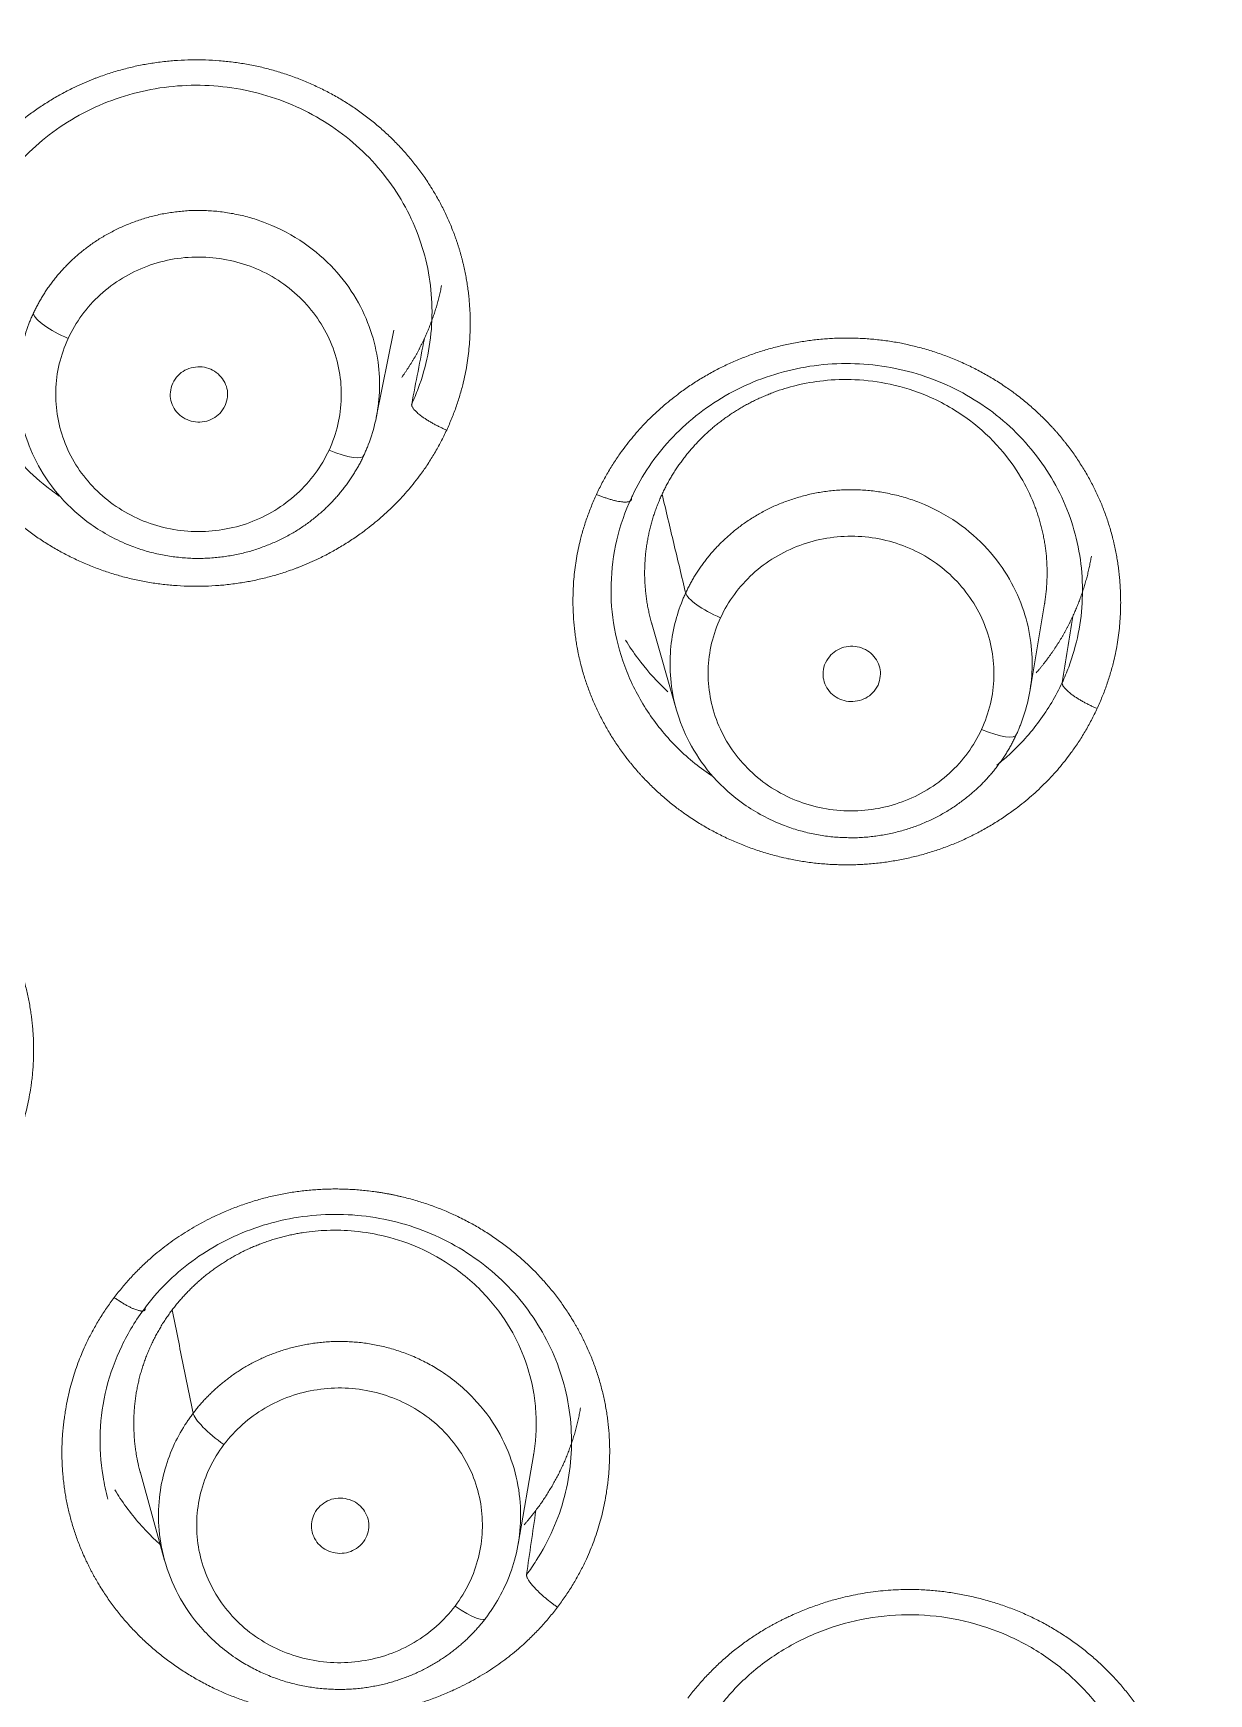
# Model space of a CAD drawing. Extents: x 19821 to 22981, y -91 to 2224.
# Drawn here: x 20773.55 to 20782.76, y 1189.54 to 1202.55 of the extents above; entities that cross this region are included whole.
import ezdxf

# ---------------------------------------------------------------- set-up
doc = ezdxf.new("R2010")
doc.units = 0
doc.header["$LTSCALE"] = 10
doc.header["$MEASUREMENT"] = 0
doc.layers.add('1', color=7, linetype='CONTINUOUS')

msp = doc.modelspace()

# ---------------------------------------------------------------- linework, layer by layer
at = {"layer": '1', "color": 7, "linetype": 'Continuous', "lineweight": 18}
for p, q in [((20776.239, 1199.538), (20776.376, 1200.221)), ((20781.36, 1197.389), (20781.478, 1198.093)), ((20778.395, 1197.932), (20778.592, 1197.244)), ((20777.351, 1190.709), (20777.474, 1191.421)), ((20774.388, 1191.28), (20774.581, 1190.583))]:
    msp.add_line(p, q, dxfattribs=at)
for centre, major_axis, ratio, start_param, end_param in [((20744.931, 1212.247), (-60.5, 0), 0.961262, 2.420581, 4.712389), ((20744.931, 1212.384), (60, 0), 0.961262, 4.72417, 7.853982), ((20744.931, 1212.384), (-59.925, 0), 0.961262, 1.570796, 4.712389), ((20773.825, 1200.239), (0.272, -0.126), 0.251832, 3.328898, 4.828426), ((20775.869, 1199.364), (-0.272, 0.126), 0.251782, 1.686966, 3.203949), ((20778.937, 1198.051), (0.272, -0.126), 0.25182, 3.337696, 4.828398), ((20780.982, 1197.176), (-0.272, 0.126), 0.251771, 1.687051, 3.21265), ((20775.046, 1191.573), (0.239, -0.181), 0.223002, 3.388563, 4.879268), ((20776.857, 1190.308), (-0.239, 0.181), 0.222954, 1.737923, 3.263517)]:
    msp.add_ellipse(centre, major_axis=major_axis, ratio=ratio, start_param=start_param, end_param=end_param, dxfattribs=at)
at = {"layer": '1', "color": 7, "linetype": 'Continuous', "lineweight": 13}
for centre, major_axis, start_param, end_param in [((20744.931, 1212.247), (-59.425, 0), 1.570796, 4.70194), ((20744.931, 1212.247), (-57.948, 0), 1.579187, 4.712389), ((20744.931, 1212.291), (57.403, 0), 4.721079, 7.853982)]:
    msp.add_ellipse(centre, major_axis=major_axis, ratio=0.961262, start_param=start_param, end_param=end_param, dxfattribs=at)
for points, degree, knots in [([(20772.87, 1201.116), (20773.044, 1201.492), (20773.505, 1201.911), (20773.863, 1202.13), (20774.06, 1202.203), (20774.458, 1202.35), (20775.314, 1202.328), (20776.094, 1201.994), (20776.682, 1201.397), (20776.834, 1201.015), (20776.909, 1200.827), (20776.945, 1200.625), (20776.98, 1200.426), (20776.965, 1199.815), (20776.791, 1199.438)], 2, [0, 0, 0, 0.125, 0.1875, 0.25, 0.25, 0.375, 0.5, 0.625, 0.75, 0.75, 0.8125, 0.8125, 0.875, 1, 1, 1]), ([(20776.791, 1199.438), (20776.617, 1199.063), (20776.156, 1198.644), (20775.797, 1198.425), (20775.6, 1198.352), (20775.203, 1198.205), (20774.346, 1198.226), (20773.566, 1198.561), (20772.978, 1199.157), (20772.826, 1199.539), (20772.751, 1199.728), (20772.716, 1199.929), (20772.681, 1200.128), (20772.695, 1200.74), (20772.87, 1201.116)], 2, [0, 0, 0, 0.125, 0.1875, 0.25, 0.25, 0.375, 0.5, 0.625, 0.75, 0.75, 0.8125, 0.8125, 0.875, 1, 1, 1]), ([(20773.825, 1200.156), (20773.854, 1200.221), (20773.891, 1200.282), (20773.975, 1200.397), (20774.023, 1200.451), (20774.13, 1200.547), (20774.188, 1200.591), (20774.312, 1200.666), (20774.377, 1200.698), (20774.514, 1200.748), (20774.585, 1200.767), (20774.729, 1200.791), (20774.803, 1200.796), (20774.949, 1200.792), (20775.022, 1200.783), (20775.165, 1200.752), (20775.235, 1200.73), (20775.369, 1200.673), (20775.433, 1200.638), (20775.552, 1200.557), (20775.608, 1200.51), (20775.709, 1200.408), (20775.754, 1200.352), (20775.832, 1200.233), (20775.865, 1200.17), (20775.917, 1200.039), (20775.937, 1199.97), (20775.962, 1199.832), (20775.967, 1199.761), (20775.963, 1199.62), (20775.954, 1199.55), (20775.922, 1199.413), (20775.899, 1199.346), (20775.869, 1199.281)], 3, [0, 0, 0, 0, 0.0625, 0.0625, 0.125, 0.125, 0.1875, 0.1875, 0.25, 0.25, 0.3125, 0.3125, 0.375, 0.375, 0.4375, 0.4375, 0.5, 0.5, 0.5625, 0.5625, 0.625, 0.625, 0.6875, 0.6875, 0.75, 0.75, 0.8125, 0.8125, 0.875, 0.875, 0.9375, 0.9375, 1, 1, 1, 1]), ([(20776.675, 1200.3), (20776.675, 1200.299), (20776.668, 1200.116), (20776.623, 1199.892), (20776.535, 1199.682), (20776.517, 1199.642)], 3, [0, 0, 0, 0, 0.002543, 0.807615, 1, 1, 1, 1]), ([(20775.869, 1199.281), (20775.839, 1199.217), (20775.803, 1199.156), (20775.718, 1199.041), (20775.67, 1198.987), (20775.564, 1198.89), (20775.506, 1198.847), (20775.382, 1198.772), (20775.316, 1198.74), (20775.179, 1198.689), (20775.108, 1198.671), (20774.964, 1198.647), (20774.891, 1198.642), (20774.744, 1198.645), (20774.671, 1198.654), (20774.528, 1198.685), (20774.458, 1198.708), (20774.325, 1198.765), (20774.261, 1198.8), (20774.141, 1198.881), (20774.085, 1198.927), (20773.985, 1199.03), (20773.939, 1199.085), (20773.861, 1199.204), (20773.828, 1199.268), (20773.776, 1199.399), (20773.756, 1199.467), (20773.732, 1199.606), (20773.726, 1199.677), (20773.73, 1199.817), (20773.739, 1199.888), (20773.772, 1200.025), (20773.795, 1200.092), (20773.825, 1200.156)], 3, [0, 0, 0, 0, 0.0625, 0.0625, 0.125, 0.125, 0.1875, 0.1875, 0.25, 0.25, 0.3125, 0.3125, 0.375, 0.375, 0.4375, 0.4375, 0.5, 0.5, 0.5625, 0.5625, 0.625, 0.625, 0.6875, 0.6875, 0.75, 0.75, 0.8125, 0.8125, 0.875, 0.875, 0.9375, 0.9375, 1, 1, 1, 1]), ([(20777.965, 1198.935), (20778.139, 1199.31), (20778.6, 1199.729), (20778.957, 1199.948), (20779.351, 1200.094), (20779.768, 1200.164), (20779.98, 1200.159), (20780.407, 1200.149), (20781.194, 1199.811), (20781.489, 1199.51), (20781.634, 1199.363), (20781.859, 1199.018), (20782.008, 1198.641), (20782.043, 1198.438), (20782.077, 1198.238), (20782.061, 1197.631), (20781.888, 1197.257)], 2, [0, 0, 0, 0.125, 0.1875, 0.25, 0.3125, 0.375, 0.375, 0.5, 0.625, 0.625, 0.6875, 0.75, 0.8125, 0.8125, 0.875, 1, 1, 1]), ([(20773.755, 1198.922), (20773.722, 1198.945), (20773.539, 1199.08), (20773.297, 1199.34), (20773.153, 1199.614), (20773.106, 1199.729)], 3, [0, 0, 0, 0, 0.114956, 0.641586, 1, 1, 1, 1]), ([(20781.888, 1197.257), (20781.714, 1196.882), (20781.254, 1196.463), (20780.896, 1196.244), (20780.502, 1196.098), (20780.085, 1196.028), (20779.873, 1196.033), (20779.446, 1196.043), (20778.659, 1196.381), (20778.364, 1196.682), (20778.219, 1196.83), (20777.995, 1197.174), (20777.845, 1197.552), (20777.81, 1197.754), (20777.776, 1197.954), (20777.792, 1198.561), (20777.965, 1198.935)], 2, [0, 0, 0, 0.125, 0.1875, 0.25, 0.3125, 0.375, 0.375, 0.5, 0.625, 0.625, 0.6875, 0.75, 0.8125, 0.8125, 0.875, 1, 1, 1]), ([(20778.937, 1197.968), (20778.967, 1198.033), (20779.003, 1198.094), (20779.088, 1198.209), (20779.136, 1198.263), (20779.242, 1198.36), (20779.3, 1198.403), (20779.424, 1198.478), (20779.49, 1198.51), (20779.627, 1198.561), (20779.698, 1198.579), (20779.842, 1198.603), (20779.916, 1198.608), (20780.062, 1198.605), (20780.135, 1198.596), (20780.278, 1198.565), (20780.348, 1198.542), (20780.482, 1198.485), (20780.546, 1198.45), (20780.666, 1198.369), (20780.721, 1198.322), (20780.822, 1198.22), (20780.867, 1198.164), (20780.946, 1198.045), (20780.979, 1197.982), (20781.031, 1197.85), (20781.051, 1197.782), (20781.075, 1197.643), (20781.081, 1197.573), (20781.077, 1197.432), (20781.068, 1197.362), (20781.035, 1197.224), (20781.012, 1197.157), (20780.982, 1197.093)], 3, [0, 0, 0, 0, 0.0625, 0.0625, 0.125, 0.125, 0.1875, 0.1875, 0.25, 0.25, 0.3125, 0.3125, 0.375, 0.375, 0.4375, 0.4375, 0.5, 0.5, 0.5625, 0.5625, 0.625, 0.625, 0.6875, 0.6875, 0.75, 0.75, 0.8125, 0.8125, 0.875, 0.875, 0.9375, 0.9375, 1, 1, 1, 1]), ([(20781.772, 1198.117), (20781.772, 1198.117), (20781.766, 1197.935), (20781.72, 1197.71), (20781.633, 1197.5), (20781.614, 1197.46)], 3, [0, 0, 0, 0, 0.001044, 0.806671, 1, 1, 1, 1]), ([(20780.982, 1197.093), (20780.953, 1197.029), (20780.916, 1196.967), (20780.832, 1196.852), (20780.783, 1196.798), (20780.677, 1196.701), (20780.619, 1196.658), (20780.495, 1196.583), (20780.429, 1196.551), (20780.292, 1196.501), (20780.221, 1196.482), (20780.077, 1196.458), (20780.004, 1196.453), (20779.857, 1196.457), (20779.784, 1196.465), (20779.641, 1196.497), (20779.571, 1196.519), (20779.437, 1196.576), (20779.373, 1196.611), (20779.254, 1196.692), (20779.198, 1196.739), (20779.097, 1196.841), (20779.052, 1196.897), (20778.974, 1197.016), (20778.941, 1197.079), (20778.888, 1197.211), (20778.869, 1197.279), (20778.844, 1197.418), (20778.838, 1197.488), (20778.842, 1197.629), (20778.851, 1197.699), (20778.884, 1197.837), (20778.907, 1197.904), (20778.937, 1197.968)], 3, [0, 0, 0, 0, 0.0625, 0.0625, 0.125, 0.125, 0.1875, 0.1875, 0.25, 0.25, 0.3125, 0.3125, 0.375, 0.375, 0.4375, 0.4375, 0.5, 0.5, 0.5625, 0.5625, 0.625, 0.625, 0.6875, 0.6875, 0.75, 0.75, 0.8125, 0.8125, 0.875, 0.875, 0.9375, 0.9375, 1, 1, 1, 1]), ([(20778.87, 1196.728), (20778.867, 1196.73), (20778.864, 1196.732), (20778.762, 1196.801), (20778.67, 1196.878), (20778.503, 1197.046), (20778.429, 1197.139), (20778.3, 1197.335), (20778.245, 1197.44), (20778.202, 1197.548)], 3, [0, 0, 0, 0, 0.01031, 0.01031, 0.340234, 0.340234, 0.670158, 0.670158, 1, 1, 1, 1]), ([(20781.614, 1197.46), (20781.565, 1197.354), (20781.505, 1197.253), (20781.365, 1197.063), (20781.286, 1196.975), (20781.167, 1196.867), (20781.136, 1196.84), (20781.103, 1196.814)], 3, [0, 0, 0, 0, 0.425261, 0.425261, 0.850521, 0.850521, 1, 1, 1, 1]), ([(20769.673, 1195.794), (20769.924, 1196.126), (20770.466, 1196.444), (20770.864, 1196.586), (20771.072, 1196.618), (20771.493, 1196.683), (20772.326, 1196.49), (20773.016, 1196.008), (20773.463, 1195.306), (20773.529, 1194.902), (20773.561, 1194.703), (20773.553, 1194.499), (20773.544, 1194.297), (20773.397, 1193.702), (20773.145, 1193.369)], 2, [0, 0, 0, 0.125, 0.1875, 0.25, 0.25, 0.375, 0.5, 0.625, 0.75, 0.75, 0.8125, 0.8125, 0.875, 1, 1, 1]), ([(20774.186, 1192.642), (20774.437, 1192.974), (20774.978, 1193.292), (20775.375, 1193.435), (20775.792, 1193.499), (20776.215, 1193.483), (20776.42, 1193.436), (20776.836, 1193.341), (20777.533, 1192.854), (20777.757, 1192.5), (20777.867, 1192.327), (20778.012, 1191.945), (20778.076, 1191.546), (20778.066, 1191.341), (20778.057, 1191.139), (20777.91, 1190.547), (20777.659, 1190.216)], 2, [0, 0, 0, 0.125, 0.1875, 0.25, 0.3125, 0.375, 0.375, 0.5, 0.625, 0.625, 0.6875, 0.75, 0.8125, 0.8125, 0.875, 1, 1, 1]), ([(20777.659, 1190.216), (20777.408, 1189.884), (20776.867, 1189.566), (20776.47, 1189.423), (20776.053, 1189.359), (20775.63, 1189.375), (20775.424, 1189.422), (20775.008, 1189.517), (20774.311, 1190.005), (20774.088, 1190.358), (20773.978, 1190.532), (20773.833, 1190.913), (20773.769, 1191.313), (20773.778, 1191.518), (20773.788, 1191.72), (20773.935, 1192.311), (20774.186, 1192.642)], 2, [0, 0, 0, 0.125, 0.1875, 0.25, 0.3125, 0.375, 0.375, 0.5, 0.625, 0.625, 0.6875, 0.75, 0.8125, 0.8125, 0.875, 1, 1, 1]), ([(20775.046, 1191.49), (20775.089, 1191.547), (20775.138, 1191.6), (20775.245, 1191.696), (20775.304, 1191.738), (20775.429, 1191.812), (20775.495, 1191.843), (20775.633, 1191.892), (20775.704, 1191.909), (20775.849, 1191.931), (20775.922, 1191.936), (20776.069, 1191.93), (20776.142, 1191.92), (20776.284, 1191.887), (20776.354, 1191.864), (20776.487, 1191.805), (20776.55, 1191.769), (20776.669, 1191.687), (20776.724, 1191.64), (20776.823, 1191.536), (20776.868, 1191.48), (20776.944, 1191.36), (20776.977, 1191.296), (20777.027, 1191.164), (20777.046, 1191.095), (20777.069, 1190.956), (20777.073, 1190.886), (20777.067, 1190.745), (20777.057, 1190.675), (20777.023, 1190.538), (20776.999, 1190.471), (20776.938, 1190.343), (20776.9, 1190.282), (20776.857, 1190.225)], 3, [0, 0, 0, 0, 0.0625, 0.0625, 0.125, 0.125, 0.1875, 0.1875, 0.25, 0.25, 0.3125, 0.3125, 0.375, 0.375, 0.4375, 0.4375, 0.5, 0.5, 0.5625, 0.5625, 0.625, 0.625, 0.6875, 0.6875, 0.75, 0.75, 0.8125, 0.8125, 0.875, 0.875, 0.9375, 0.9375, 1, 1, 1, 1]), ([(20776.857, 1190.225), (20776.814, 1190.168), (20776.765, 1190.115), (20776.658, 1190.019), (20776.599, 1189.977), (20776.474, 1189.903), (20776.408, 1189.872), (20776.27, 1189.823), (20776.199, 1189.806), (20776.054, 1189.784), (20775.981, 1189.779), (20775.834, 1189.785), (20775.762, 1189.795), (20775.619, 1189.827), (20775.549, 1189.851), (20775.416, 1189.91), (20775.353, 1189.945), (20775.234, 1190.028), (20775.179, 1190.075), (20775.08, 1190.179), (20775.035, 1190.235), (20774.959, 1190.355), (20774.927, 1190.419), (20774.876, 1190.551), (20774.857, 1190.62), (20774.834, 1190.759), (20774.83, 1190.829), (20774.836, 1190.97), (20774.846, 1191.04), (20774.88, 1191.177), (20774.904, 1191.244), (20774.965, 1191.372), (20775.003, 1191.433), (20775.046, 1191.49)], 3, [0, 0, 0, 0, 0.0625, 0.0625, 0.125, 0.125, 0.1875, 0.1875, 0.25, 0.25, 0.3125, 0.3125, 0.375, 0.375, 0.4375, 0.4375, 0.5, 0.5, 0.5625, 0.5625, 0.625, 0.625, 0.6875, 0.6875, 0.75, 0.75, 0.8125, 0.8125, 0.875, 0.875, 0.9375, 0.9375, 1, 1, 1, 1]), ([(20777.714, 1191.083), (20777.714, 1191.083), (20777.668, 1190.906), (20777.575, 1190.695), (20777.444, 1190.507), (20777.417, 1190.472)], 3, [0, 0, 0, 0, 0.001044, 0.80667, 1, 1, 1, 1]), ([(20778.68, 1189.503), (20778.936, 1189.838), (20779.289, 1190.046), (20779.47, 1190.152), (20779.871, 1190.296), (20780.497, 1190.394), (20780.919, 1190.296), (20781.344, 1190.198), (20781.69, 1189.953), (20782.034, 1189.711), (20782.257, 1189.357), (20782.477, 1189.007), (20782.542, 1188.603), (20782.574, 1188.404), (20782.556, 1187.998), (20782.506, 1187.801), (20782.41, 1187.417), (20782.157, 1187.075)], 2, [0, 0, 0, 0.125, 0.125, 0.1875, 0.25, 0.375, 0.375, 0.5, 0.5, 0.625, 0.625, 0.75, 0.75, 0.8125, 0.875, 0.875, 1, 1, 1])]:
    msp.add_open_spline(points, degree=degree, knots=knots, dxfattribs=at)
at = {"layer": '1', "color": 7, "linetype": 'Continuous', "lineweight": 18}
for points, knots in [([(20773.143, 1201.088), (20773.146, 1201.094), (20773.224, 1201.259), (20773.431, 1201.565), (20773.866, 1201.912), (20774.397, 1202.12), (20774.968, 1202.163), (20775.527, 1202.039), (20776.021, 1201.758), (20776.403, 1201.347), (20776.638, 1200.845), (20776.682, 1200.48), (20776.675, 1200.3)], [0, 0, 0, 0, 0.004149, 0.11085, 0.221732, 0.333017, 0.44423, 0.55546, 0.666674, 0.777922, 0.889093, 1, 1, 1, 1]), ([(20776.142, 1199.243), (20776.145, 1199.248), (20776.149, 1199.258), (20776.156, 1199.273), (20776.163, 1199.289), (20776.17, 1199.305), (20776.199, 1199.38), (20776.242, 1199.521), (20776.271, 1199.74), (20776.26, 1199.978), (20776.202, 1200.226), (20776.088, 1200.476), (20775.914, 1200.711), (20775.677, 1200.916), (20775.468, 1201.027), (20775.327, 1201.079), (20775.272, 1201.097), (20775.216, 1201.113), (20775.159, 1201.126), (20775.103, 1201.137), (20775.047, 1201.146), (20774.991, 1201.153), (20774.936, 1201.157), (20774.88, 1201.159), (20774.826, 1201.16), (20774.772, 1201.158), (20774.718, 1201.154), (20774.665, 1201.148), (20774.613, 1201.141), (20774.562, 1201.132), (20774.512, 1201.121), (20774.463, 1201.109), (20774.415, 1201.095), (20774.367, 1201.079), (20774.321, 1201.062), (20774.276, 1201.044), (20774.232, 1201.025), (20774.19, 1201.004), (20774.148, 1200.982), (20774.108, 1200.96), (20774.069, 1200.936), (20774.031, 1200.911), (20773.995, 1200.886), (20773.96, 1200.86), (20773.926, 1200.833), (20773.893, 1200.805), (20773.862, 1200.777), (20773.832, 1200.748), (20773.803, 1200.719), (20773.775, 1200.689), (20773.749, 1200.659), (20773.724, 1200.629), (20773.7, 1200.598), (20773.678, 1200.568), (20773.656, 1200.537), (20773.636, 1200.506), (20773.617, 1200.475), (20773.599, 1200.443), (20773.582, 1200.412), (20773.566, 1200.381), (20773.556, 1200.36), (20773.551, 1200.35)], [0, 0, 0, 0, 0.003868, 0.007805, 0.01181, 0.015885, 0.020029, 0.067464, 0.118837, 0.174144, 0.233385, 0.296555, 0.363653, 0.434676, 0.50962, 0.522978, 0.536217, 0.549335, 0.562333, 0.575212, 0.58797, 0.600609, 0.613128, 0.625526, 0.637805, 0.649964, 0.662003, 0.673923, 0.685722, 0.697401, 0.708961, 0.7204, 0.73172, 0.74292, 0.754, 0.76496, 0.7758, 0.78652, 0.797121, 0.807601, 0.817962, 0.828202, 0.838323, 0.848324, 0.858205, 0.867966, 0.877608, 0.887129, 0.896531, 0.905812, 0.914974, 0.924016, 0.932938, 0.941741, 0.950423, 0.958985, 0.967428, 0.975751, 0.983954, 0.992037, 1, 1, 1, 1]), ([(20776.616, 1200.154), (20776.621, 1200.167), (20776.633, 1200.192), (20776.649, 1200.23), (20776.664, 1200.268), (20776.678, 1200.307), (20776.692, 1200.346), (20776.705, 1200.385), (20776.716, 1200.425), (20776.727, 1200.465), (20776.737, 1200.506), (20776.745, 1200.541), (20776.75, 1200.562), (20776.751, 1200.57)], [0, 0, 0, 0, 0.093522, 0.187282, 0.281278, 0.375512, 0.469983, 0.564691, 0.659636, 0.754818, 0.850238, 0.945894, 1, 1, 1, 1]), ([(20773.551, 1200.35), (20773.549, 1200.345), (20773.544, 1200.334), (20773.536, 1200.317), (20773.53, 1200.301), (20773.523, 1200.286), (20773.497, 1200.218), (20773.456, 1200.087), (20773.425, 1199.881), (20773.429, 1199.65), (20773.48, 1199.403), (20773.587, 1199.148), (20773.76, 1198.902), (20774.002, 1198.685), (20774.22, 1198.567), (20774.366, 1198.513), (20774.422, 1198.495), (20774.478, 1198.479), (20774.535, 1198.466), (20774.591, 1198.455), (20774.647, 1198.446), (20774.703, 1198.44), (20774.759, 1198.435), (20774.814, 1198.433), (20774.869, 1198.433), (20774.923, 1198.435), (20774.976, 1198.439), (20775.029, 1198.444), (20775.081, 1198.452), (20775.132, 1198.461), (20775.183, 1198.472), (20775.232, 1198.484), (20775.28, 1198.498), (20775.327, 1198.514), (20775.373, 1198.531), (20775.418, 1198.549), (20775.462, 1198.568), (20775.505, 1198.589), (20775.546, 1198.611), (20775.587, 1198.633), (20775.626, 1198.657), (20775.663, 1198.682), (20775.7, 1198.707), (20775.735, 1198.734), (20775.769, 1198.761), (20775.801, 1198.788), (20775.833, 1198.816), (20775.863, 1198.845), (20775.891, 1198.874), (20775.919, 1198.904), (20775.945, 1198.934), (20775.97, 1198.964), (20775.994, 1198.995), (20776.016, 1199.025), (20776.038, 1199.056), (20776.058, 1199.087), (20776.077, 1199.118), (20776.095, 1199.149), (20776.112, 1199.18), (20776.128, 1199.211), (20776.138, 1199.232), (20776.142, 1199.243)], [0, 0, 0, 0, 0.004262, 0.008395, 0.012399, 0.016275, 0.020023, 0.063396, 0.111868, 0.165437, 0.224099, 0.287852, 0.356691, 0.430612, 0.509612, 0.522991, 0.53625, 0.549388, 0.562405, 0.575301, 0.588077, 0.600731, 0.613265, 0.625678, 0.63797, 0.650141, 0.662192, 0.674122, 0.68593, 0.697618, 0.709186, 0.720632, 0.731957, 0.743162, 0.754246, 0.765209, 0.776051, 0.786772, 0.797372, 0.807852, 0.81821, 0.828448, 0.838565, 0.848561, 0.858436, 0.868191, 0.877824, 0.887337, 0.896728, 0.905999, 0.915149, 0.924178, 0.933086, 0.941874, 0.95054, 0.959086, 0.96751, 0.975814, 0.983997, 0.992059, 1, 1, 1, 1]), ([(20776.439, 1199.851), (20776.443, 1199.857), (20776.451, 1199.869), (20776.464, 1199.887), (20776.476, 1199.905), (20776.488, 1199.924), (20776.5, 1199.942), (20776.512, 1199.961), (20776.523, 1199.98), (20776.535, 1199.999), (20776.546, 1200.018), (20776.556, 1200.037), (20776.567, 1200.057), (20776.577, 1200.076), (20776.587, 1200.096), (20776.597, 1200.115), (20776.606, 1200.135), (20776.613, 1200.148), (20776.616, 1200.154)], [0, 0, 0, 0, 0.060304, 0.123534, 0.186682, 0.249745, 0.312725, 0.375622, 0.438436, 0.501165, 0.563812, 0.626375, 0.688854, 0.75125, 0.813563, 0.875792, 0.937938, 1, 1, 1, 1]), ([(20778.239, 1198.908), (20778.241, 1198.913), (20778.318, 1199.078), (20778.526, 1199.384), (20778.96, 1199.731), (20779.491, 1199.939), (20780.063, 1199.983), (20780.622, 1199.859), (20781.116, 1199.578), (20781.499, 1199.167), (20781.735, 1198.664), (20781.779, 1198.299), (20781.772, 1198.117)], [0, 0, 0, 0, 0.003878, 0.110403, 0.221283, 0.332602, 0.443852, 0.555124, 0.666381, 0.777666, 0.888866, 1, 1, 1, 1]), ([(20778.479, 1198.936), (20778.484, 1198.947), (20778.495, 1198.97), (20778.512, 1199.003), (20778.53, 1199.037), (20778.549, 1199.069), (20778.568, 1199.102), (20778.589, 1199.134), (20778.61, 1199.165), (20778.633, 1199.196), (20778.656, 1199.227), (20778.68, 1199.257), (20778.705, 1199.286), (20778.73, 1199.315), (20778.757, 1199.344), (20778.784, 1199.372), (20778.812, 1199.399), (20778.841, 1199.426), (20778.87, 1199.452), (20778.901, 1199.477), (20778.932, 1199.501), (20778.963, 1199.525), (20778.996, 1199.548), (20779.029, 1199.571), (20779.063, 1199.592), (20779.097, 1199.613), (20779.132, 1199.633), (20779.168, 1199.652), (20779.204, 1199.671), (20779.241, 1199.688), (20779.278, 1199.704), (20779.316, 1199.72), (20779.398, 1199.752), (20779.539, 1199.795), (20779.753, 1199.832), (20780.001, 1199.84), (20780.279, 1199.804), (20780.588, 1199.706), (20780.884, 1199.535), (20781.125, 1199.311), (20781.289, 1199.085), (20781.366, 1198.927), (20781.399, 1198.843), (20781.407, 1198.823), (20781.414, 1198.803), (20781.421, 1198.783), (20781.427, 1198.763), (20781.433, 1198.742), (20781.439, 1198.722), (20781.445, 1198.702), (20781.45, 1198.682), (20781.456, 1198.661), (20781.46, 1198.641), (20781.465, 1198.62), (20781.469, 1198.6), (20781.473, 1198.579), (20781.476, 1198.559), (20781.48, 1198.538), (20781.483, 1198.517), (20781.485, 1198.497), (20781.488, 1198.476), (20781.49, 1198.455), (20781.492, 1198.435), (20781.493, 1198.414), (20781.494, 1198.394), (20781.495, 1198.373), (20781.496, 1198.352), (20781.496, 1198.332), (20781.496, 1198.311), (20781.496, 1198.291), (20781.495, 1198.27), (20781.494, 1198.25), (20781.493, 1198.229), (20781.492, 1198.209), (20781.49, 1198.188), (20781.488, 1198.168), (20781.486, 1198.148), (20781.483, 1198.127), (20781.481, 1198.107), (20781.478, 1198.091), (20781.477, 1198.082), (20781.476, 1198.08)], [0, 0, 0, 0, 0.008517, 0.017053, 0.025607, 0.034181, 0.042773, 0.051384, 0.060014, 0.068662, 0.077329, 0.086015, 0.09472, 0.103444, 0.112186, 0.120947, 0.129726, 0.138525, 0.147342, 0.156178, 0.165033, 0.173906, 0.182798, 0.191709, 0.200638, 0.209586, 0.218553, 0.227538, 0.236543, 0.245565, 0.254607, 0.263667, 0.272746, 0.313474, 0.361097, 0.415607, 0.476994, 0.545248, 0.629395, 0.702835, 0.765559, 0.817558, 0.822413, 0.827263, 0.832107, 0.836946, 0.84178, 0.846608, 0.851431, 0.856248, 0.86106, 0.865867, 0.870668, 0.875464, 0.880254, 0.88504, 0.889819, 0.894594, 0.899363, 0.904127, 0.908885, 0.913638, 0.918386, 0.923128, 0.927865, 0.932596, 0.937322, 0.942043, 0.946759, 0.951469, 0.956174, 0.960873, 0.965567, 0.970256, 0.974939, 0.979617, 0.98429, 0.988957, 0.993619, 0.998276, 1, 1, 1, 1]), ([(20778.4, 1197.915), (20778.4, 1197.916), (20778.397, 1197.923), (20778.393, 1197.937), (20778.388, 1197.958), (20778.383, 1197.978), (20778.378, 1197.998), (20778.374, 1198.019), (20778.37, 1198.039), (20778.366, 1198.06), (20778.362, 1198.081), (20778.359, 1198.101), (20778.356, 1198.122), (20778.353, 1198.142), (20778.351, 1198.163), (20778.349, 1198.184), (20778.347, 1198.204), (20778.345, 1198.225), (20778.344, 1198.246), (20778.343, 1198.266), (20778.343, 1198.287), (20778.342, 1198.308), (20778.342, 1198.328), (20778.343, 1198.349), (20778.343, 1198.369), (20778.344, 1198.39), (20778.345, 1198.41), (20778.347, 1198.431), (20778.348, 1198.451), (20778.35, 1198.471), (20778.353, 1198.492), (20778.355, 1198.512), (20778.358, 1198.532), (20778.361, 1198.552), (20778.364, 1198.572), (20778.368, 1198.592), (20778.372, 1198.612), (20778.376, 1198.632), (20778.381, 1198.652), (20778.385, 1198.671), (20778.39, 1198.691), (20778.396, 1198.71), (20778.401, 1198.73), (20778.407, 1198.749), (20778.413, 1198.768), (20778.419, 1198.787), (20778.426, 1198.806), (20778.433, 1198.825), (20778.44, 1198.844), (20778.447, 1198.863), (20778.455, 1198.881), (20778.462, 1198.9), (20778.47, 1198.918), (20778.476, 1198.93), (20778.479, 1198.936)], [0, 0, 0, 0, 0.001915, 0.022045, 0.042153, 0.062238, 0.082301, 0.102342, 0.12236, 0.142356, 0.16233, 0.182281, 0.20221, 0.222116, 0.242, 0.261862, 0.281701, 0.301518, 0.321313, 0.341085, 0.360835, 0.380563, 0.400268, 0.41995, 0.439611, 0.459248, 0.478864, 0.498457, 0.518027, 0.537576, 0.557101, 0.576605, 0.596086, 0.615544, 0.63498, 0.654394, 0.673785, 0.693154, 0.7125, 0.731824, 0.751126, 0.770404, 0.789661, 0.808895, 0.828107, 0.847296, 0.866462, 0.885607, 0.904728, 0.923828, 0.942904, 0.961959, 0.980991, 1, 1, 1, 1]), ([(20781.256, 1197.055), (20781.259, 1197.06), (20781.263, 1197.07), (20781.27, 1197.086), (20781.277, 1197.102), (20781.283, 1197.118), (20781.312, 1197.19), (20781.354, 1197.329), (20781.384, 1197.545), (20781.375, 1197.781), (20781.319, 1198.029), (20781.207, 1198.28), (20781.033, 1198.518), (20780.794, 1198.727), (20780.583, 1198.839), (20780.441, 1198.891), (20780.385, 1198.91), (20780.329, 1198.925), (20780.273, 1198.938), (20780.216, 1198.949), (20780.16, 1198.958), (20780.104, 1198.965), (20780.049, 1198.969), (20779.994, 1198.971), (20779.939, 1198.972), (20779.885, 1198.97), (20779.831, 1198.966), (20779.779, 1198.96), (20779.727, 1198.953), (20779.675, 1198.944), (20779.625, 1198.933), (20779.576, 1198.92), (20779.528, 1198.906), (20779.48, 1198.891), (20779.434, 1198.874), (20779.389, 1198.856), (20779.345, 1198.837), (20779.303, 1198.816), (20779.261, 1198.794), (20779.221, 1198.771), (20779.182, 1198.748), (20779.144, 1198.723), (20779.108, 1198.698), (20779.072, 1198.671), (20779.039, 1198.644), (20779.006, 1198.617), (20778.975, 1198.588), (20778.944, 1198.56), (20778.916, 1198.53), (20778.888, 1198.501), (20778.862, 1198.471), (20778.837, 1198.44), (20778.813, 1198.41), (20778.79, 1198.379), (20778.769, 1198.348), (20778.748, 1198.317), (20778.729, 1198.286), (20778.711, 1198.255), (20778.694, 1198.224), (20778.678, 1198.193), (20778.668, 1198.172), (20778.664, 1198.161)], [0, 0, 0, 0, 0.00393, 0.007893, 0.011888, 0.015916, 0.019977, 0.066373, 0.117006, 0.171871, 0.230967, 0.29429, 0.361837, 0.433604, 0.509587, 0.522943, 0.53618, 0.549297, 0.562294, 0.575172, 0.587929, 0.600567, 0.613085, 0.625483, 0.637761, 0.649919, 0.661958, 0.673877, 0.685676, 0.697355, 0.708914, 0.720353, 0.731673, 0.742873, 0.753953, 0.764913, 0.775754, 0.786475, 0.797076, 0.807557, 0.817918, 0.82816, 0.838282, 0.848284, 0.858166, 0.867929, 0.877572, 0.887095, 0.896498, 0.905782, 0.914946, 0.92399, 0.932915, 0.941719, 0.950404, 0.95897, 0.967415, 0.975741, 0.983947, 0.992033, 1, 1, 1, 1]), ([(20778.202, 1197.548), (20778.202, 1197.548), (20778.202, 1197.548), (20778.159, 1197.657), (20778.126, 1197.77), (20778.085, 1197.999), (20778.076, 1198.115), (20778.083, 1198.348), (20778.098, 1198.464), (20778.151, 1198.691), (20778.189, 1198.801), (20778.239, 1198.908)], [0, 0, 0, 0, 0.000063, 0.000063, 0.250047, 0.250047, 0.500031, 0.500031, 0.750016, 0.750016, 1, 1, 1, 1]), ([(20781.697, 1197.979), (20781.703, 1197.991), (20781.714, 1198.016), (20781.73, 1198.054), (20781.745, 1198.092), (20781.76, 1198.131), (20781.773, 1198.17), (20781.786, 1198.21), (20781.798, 1198.25), (20781.809, 1198.29), (20781.819, 1198.33), (20781.828, 1198.371), (20781.836, 1198.411), (20781.84, 1198.437), (20781.843, 1198.45)], [0, 0, 0, 0, 0.08286, 0.165923, 0.24919, 0.332661, 0.416335, 0.500214, 0.584296, 0.668583, 0.753074, 0.837768, 0.922667, 1, 1, 1, 1]), ([(20778.664, 1198.161), (20778.661, 1198.156), (20778.656, 1198.145), (20778.649, 1198.129), (20778.642, 1198.113), (20778.636, 1198.098), (20778.609, 1198.028), (20778.568, 1197.894), (20778.537, 1197.685), (20778.543, 1197.452), (20778.595, 1197.204), (20778.704, 1196.951), (20778.877, 1196.708), (20779.118, 1196.493), (20779.334, 1196.378), (20779.479, 1196.324), (20779.535, 1196.306), (20779.591, 1196.291), (20779.648, 1196.277), (20779.704, 1196.266), (20779.76, 1196.258), (20779.816, 1196.251), (20779.872, 1196.247), (20779.927, 1196.245), (20779.982, 1196.244), (20780.036, 1196.246), (20780.09, 1196.25), (20780.142, 1196.256), (20780.194, 1196.263), (20780.246, 1196.273), (20780.296, 1196.283), (20780.345, 1196.296), (20780.394, 1196.31), (20780.441, 1196.325), (20780.487, 1196.342), (20780.532, 1196.361), (20780.576, 1196.38), (20780.619, 1196.401), (20780.66, 1196.422), (20780.7, 1196.445), (20780.739, 1196.469), (20780.777, 1196.494), (20780.813, 1196.519), (20780.848, 1196.546), (20780.882, 1196.573), (20780.915, 1196.6), (20780.946, 1196.628), (20780.976, 1196.657), (20781.005, 1196.686), (20781.032, 1196.716), (20781.059, 1196.746), (20781.084, 1196.776), (20781.107, 1196.807), (20781.13, 1196.838), (20781.151, 1196.868), (20781.172, 1196.899), (20781.191, 1196.931), (20781.209, 1196.962), (20781.226, 1196.993), (20781.241, 1197.024), (20781.251, 1197.044), (20781.256, 1197.055)], [0, 0, 0, 0, 0.004119, 0.008174, 0.012167, 0.016097, 0.019963, 0.064396, 0.113626, 0.167651, 0.226467, 0.290074, 0.358468, 0.431645, 0.509603, 0.522987, 0.536251, 0.549393, 0.562415, 0.575315, 0.588095, 0.600753, 0.613291, 0.625707, 0.638002, 0.650177, 0.66223, 0.674162, 0.685973, 0.697664, 0.709233, 0.720681, 0.732008, 0.743214, 0.754299, 0.765262, 0.776105, 0.786827, 0.797427, 0.807907, 0.818265, 0.828503, 0.838619, 0.848614, 0.858488, 0.868241, 0.877873, 0.887383, 0.896773, 0.906041, 0.915189, 0.924215, 0.93312, 0.941904, 0.950567, 0.959108, 0.967529, 0.975828, 0.984007, 0.992064, 1, 1, 1, 1]), ([(20781.411, 1197.537), (20781.415, 1197.541), (20781.423, 1197.551), (20781.437, 1197.567), (20781.451, 1197.585), (20781.465, 1197.602), (20781.479, 1197.62), (20781.493, 1197.638), (20781.506, 1197.656), (20781.519, 1197.674), (20781.532, 1197.692), (20781.545, 1197.71), (20781.557, 1197.729), (20781.569, 1197.748), (20781.581, 1197.766), (20781.593, 1197.785), (20781.605, 1197.804), (20781.616, 1197.823), (20781.627, 1197.842), (20781.638, 1197.861), (20781.648, 1197.881), (20781.658, 1197.9), (20781.668, 1197.92), (20781.678, 1197.939), (20781.688, 1197.959), (20781.694, 1197.972), (20781.697, 1197.979)], [0, 0, 0, 0, 0.032118, 0.074793, 0.117415, 0.159983, 0.202497, 0.244956, 0.287362, 0.329713, 0.372011, 0.414254, 0.456444, 0.49858, 0.540661, 0.582689, 0.624663, 0.666582, 0.708448, 0.75026, 0.792018, 0.833722, 0.875372, 0.916969, 0.958511, 1, 1, 1, 1]), ([(20778.193, 1197.792), (20778.223, 1197.744), (20778.311, 1197.613), (20778.427, 1197.481), (20778.512, 1197.4), (20778.523, 1197.389)], [0, 0, 0, 0, 0.328974, 0.908118, 1, 1, 1, 1]), ([(20774.428, 1192.562), (20774.431, 1192.568), (20774.542, 1192.713), (20774.811, 1192.971), (20775.311, 1193.224), (20775.876, 1193.321), (20776.445, 1193.25), (20776.965, 1193.017), (20777.388, 1192.643), (20777.673, 1192.164), (20777.795, 1191.625), (20777.76, 1191.259), (20777.714, 1191.083)], [0, 0, 0, 0, 0.003878, 0.110403, 0.221283, 0.332602, 0.443852, 0.555124, 0.666381, 0.777666, 0.888866, 1, 1, 1, 1]), ([(20774.64, 1192.545), (20774.648, 1192.555), (20774.663, 1192.575), (20774.687, 1192.604), (20774.712, 1192.633), (20774.737, 1192.661), (20774.764, 1192.689), (20774.791, 1192.716), (20774.818, 1192.743), (20774.847, 1192.769), (20774.876, 1192.794), (20774.906, 1192.819), (20774.937, 1192.843), (20774.968, 1192.866), (20775, 1192.888), (20775.033, 1192.91), (20775.066, 1192.931), (20775.1, 1192.952), (20775.135, 1192.971), (20775.17, 1192.99), (20775.205, 1193.008), (20775.242, 1193.025), (20775.278, 1193.041), (20775.316, 1193.056), (20775.353, 1193.07), (20775.391, 1193.084), (20775.43, 1193.096), (20775.469, 1193.108), (20775.508, 1193.119), (20775.548, 1193.128), (20775.588, 1193.137), (20775.628, 1193.145), (20775.716, 1193.159), (20775.863, 1193.173), (20776.08, 1193.167), (20776.325, 1193.125), (20776.589, 1193.035), (20776.87, 1192.876), (20777.122, 1192.65), (20777.31, 1192.383), (20777.421, 1192.129), (20777.463, 1191.959), (20777.477, 1191.87), (20777.48, 1191.849), (20777.482, 1191.828), (20777.485, 1191.807), (20777.487, 1191.786), (20777.488, 1191.765), (20777.49, 1191.744), (20777.491, 1191.723), (20777.492, 1191.702), (20777.492, 1191.681), (20777.493, 1191.66), (20777.493, 1191.639), (20777.492, 1191.618), (20777.492, 1191.598), (20777.491, 1191.577), (20777.489, 1191.556), (20777.488, 1191.535), (20777.486, 1191.514), (20777.484, 1191.494), (20777.481, 1191.473), (20777.479, 1191.453), (20777.476, 1191.432), (20777.473, 1191.416), (20777.471, 1191.406), (20777.471, 1191.404)], [0, 0, 0, 0, 0.009161, 0.018341, 0.027542, 0.036764, 0.046005, 0.055267, 0.064549, 0.073851, 0.083173, 0.092515, 0.101878, 0.11126, 0.120663, 0.130086, 0.139529, 0.148992, 0.158476, 0.167979, 0.177503, 0.187047, 0.196611, 0.206195, 0.215799, 0.225423, 0.235068, 0.244732, 0.254417, 0.264121, 0.273846, 0.283591, 0.293356, 0.337162, 0.388383, 0.447012, 0.513037, 0.586449, 0.676955, 0.755945, 0.823408, 0.879337, 0.884559, 0.889775, 0.894985, 0.90019, 0.905388, 0.910581, 0.915769, 0.92095, 0.926126, 0.931295, 0.936459, 0.941618, 0.94677, 0.951917, 0.957058, 0.962193, 0.967323, 0.972446, 0.977564, 0.982676, 0.987783, 0.992883, 0.997978, 1, 1, 1, 1]), ([(20774.137, 1191.062), (20774.121, 1191.121), (20774.108, 1191.18), (20774.079, 1191.355), (20774.072, 1191.472), (20774.081, 1191.704), (20774.098, 1191.82), (20774.154, 1192.046), (20774.194, 1192.156), (20774.295, 1192.367), (20774.356, 1192.468), (20774.428, 1192.562)], [0, 0, 0, 0, 0.115631, 0.115631, 0.336723, 0.336723, 0.557816, 0.557816, 0.778908, 0.778908, 1, 1, 1, 1]), ([(20774.392, 1191.266), (20774.378, 1191.316), (20774.365, 1191.373), (20774.355, 1191.438), (20774.352, 1191.459), (20774.35, 1191.48), (20774.347, 1191.501), (20774.345, 1191.522), (20774.343, 1191.543), (20774.342, 1191.564), (20774.341, 1191.585), (20774.34, 1191.606), (20774.339, 1191.627), (20774.339, 1191.648), (20774.339, 1191.669), (20774.339, 1191.69), (20774.34, 1191.711), (20774.341, 1191.732), (20774.342, 1191.752), (20774.344, 1191.773), (20774.346, 1191.794), (20774.348, 1191.815), (20774.35, 1191.835), (20774.353, 1191.856), (20774.356, 1191.876), (20774.359, 1191.897), (20774.363, 1191.917), (20774.367, 1191.937), (20774.371, 1191.957), (20774.375, 1191.978), (20774.38, 1191.998), (20774.385, 1192.018), (20774.39, 1192.038), (20774.396, 1192.057), (20774.402, 1192.077), (20774.408, 1192.097), (20774.414, 1192.116), (20774.421, 1192.135), (20774.427, 1192.155), (20774.435, 1192.174), (20774.442, 1192.193), (20774.45, 1192.212), (20774.457, 1192.231), (20774.466, 1192.249), (20774.474, 1192.268), (20774.483, 1192.286), (20774.492, 1192.305), (20774.501, 1192.323), (20774.51, 1192.341), (20774.52, 1192.359), (20774.529, 1192.376), (20774.54, 1192.394), (20774.55, 1192.411), (20774.56, 1192.429), (20774.571, 1192.446), (20774.582, 1192.463), (20774.593, 1192.48), (20774.605, 1192.496), (20774.616, 1192.513), (20774.628, 1192.529), (20774.636, 1192.54), (20774.64, 1192.545)], [0, 0, 0, 0, 0.114854, 0.13061, 0.146349, 0.162071, 0.177775, 0.193462, 0.209132, 0.224785, 0.24042, 0.256037, 0.271638, 0.287221, 0.302786, 0.318335, 0.333866, 0.349379, 0.364875, 0.380354, 0.395816, 0.41126, 0.426686, 0.442096, 0.457488, 0.472862, 0.488219, 0.503559, 0.518881, 0.534186, 0.549474, 0.564744, 0.579997, 0.595232, 0.61045, 0.625651, 0.640834, 0.656, 0.671148, 0.686279, 0.701392, 0.716488, 0.731567, 0.746628, 0.761672, 0.776698, 0.791707, 0.806699, 0.821673, 0.836629, 0.851568, 0.86649, 0.881394, 0.896281, 0.91115, 0.926002, 0.940837, 0.955654, 0.970453, 0.985235, 1, 1, 1, 1]), ([(20777.1, 1190.135), (20777.103, 1190.139), (20777.11, 1190.148), (20777.12, 1190.162), (20777.13, 1190.176), (20777.14, 1190.191), (20777.184, 1190.256), (20777.255, 1190.384), (20777.331, 1190.589), (20777.373, 1190.821), (20777.372, 1191.075), (20777.317, 1191.343), (20777.198, 1191.611), (20777.01, 1191.862), (20776.828, 1192.015), (20776.7, 1192.094), (20776.649, 1192.123), (20776.598, 1192.149), (20776.546, 1192.174), (20776.493, 1192.196), (20776.44, 1192.215), (20776.387, 1192.233), (20776.333, 1192.248), (20776.28, 1192.262), (20776.226, 1192.273), (20776.173, 1192.282), (20776.12, 1192.289), (20776.067, 1192.294), (20776.015, 1192.297), (20775.963, 1192.298), (20775.911, 1192.298), (20775.86, 1192.295), (20775.81, 1192.291), (20775.761, 1192.286), (20775.712, 1192.278), (20775.664, 1192.27), (20775.617, 1192.259), (20775.57, 1192.248), (20775.525, 1192.235), (20775.481, 1192.221), (20775.438, 1192.205), (20775.395, 1192.189), (20775.354, 1192.171), (20775.314, 1192.152), (20775.275, 1192.133), (20775.237, 1192.112), (20775.2, 1192.091), (20775.165, 1192.069), (20775.13, 1192.046), (20775.097, 1192.022), (20775.065, 1191.998), (20775.034, 1191.973), (20775.004, 1191.948), (20774.975, 1191.923), (20774.947, 1191.897), (20774.921, 1191.87), (20774.895, 1191.844), (20774.871, 1191.817), (20774.847, 1191.79), (20774.825, 1191.763), (20774.811, 1191.744), (20774.804, 1191.735)], [0, 0, 0, 0, 0.00393, 0.007893, 0.011888, 0.015916, 0.019977, 0.066373, 0.117006, 0.171871, 0.230967, 0.29429, 0.361837, 0.433604, 0.509587, 0.522943, 0.53618, 0.549297, 0.562294, 0.575172, 0.587929, 0.600567, 0.613085, 0.625483, 0.637761, 0.649919, 0.661958, 0.673877, 0.685676, 0.697355, 0.708914, 0.720353, 0.731673, 0.742873, 0.753953, 0.764913, 0.775754, 0.786475, 0.797076, 0.807557, 0.817918, 0.82816, 0.838282, 0.848284, 0.858166, 0.867929, 0.877572, 0.887095, 0.896498, 0.905782, 0.914946, 0.92399, 0.932915, 0.941719, 0.950404, 0.95897, 0.967415, 0.975741, 0.983947, 0.992033, 1, 1, 1, 1]), ([(20777.49, 1190.974), (20777.498, 1190.986), (20777.515, 1191.008), (20777.539, 1191.042), (20777.562, 1191.076), (20777.584, 1191.111), (20777.606, 1191.147), (20777.627, 1191.183), (20777.647, 1191.219), (20777.667, 1191.257), (20777.685, 1191.294), (20777.703, 1191.332), (20777.72, 1191.371), (20777.736, 1191.41), (20777.751, 1191.449), (20777.766, 1191.489), (20777.779, 1191.529), (20777.792, 1191.57), (20777.803, 1191.611), (20777.814, 1191.652), (20777.824, 1191.694), (20777.832, 1191.736), (20777.838, 1191.764), (20777.84, 1191.778), (20777.84, 1191.779)], [0, 0, 0, 0, 0.046454, 0.093022, 0.139705, 0.186501, 0.233412, 0.280438, 0.327577, 0.374831, 0.4222, 0.469683, 0.51728, 0.564992, 0.612819, 0.66076, 0.708816, 0.756986, 0.805272, 0.853672, 0.902187, 0.950817, 0.999562, 1, 1, 1, 1]), ([(20774.804, 1191.735), (20774.8, 1191.73), (20774.793, 1191.721), (20774.783, 1191.707), (20774.773, 1191.692), (20774.763, 1191.678), (20774.721, 1191.616), (20774.652, 1191.493), (20774.577, 1191.294), (20774.532, 1191.066), (20774.53, 1190.813), (20774.582, 1190.543), (20774.699, 1190.271), (20774.888, 1190.013), (20775.074, 1189.857), (20775.204, 1189.775), (20775.255, 1189.747), (20775.306, 1189.72), (20775.359, 1189.696), (20775.411, 1189.674), (20775.464, 1189.654), (20775.518, 1189.636), (20775.571, 1189.621), (20775.625, 1189.608), (20775.678, 1189.597), (20775.732, 1189.588), (20775.785, 1189.581), (20775.838, 1189.576), (20775.89, 1189.573), (20775.942, 1189.571), (20775.994, 1189.572), (20776.045, 1189.574), (20776.095, 1189.578), (20776.145, 1189.584), (20776.193, 1189.592), (20776.241, 1189.6), (20776.289, 1189.611), (20776.335, 1189.622), (20776.38, 1189.635), (20776.424, 1189.65), (20776.468, 1189.665), (20776.51, 1189.682), (20776.551, 1189.699), (20776.591, 1189.718), (20776.63, 1189.738), (20776.668, 1189.758), (20776.704, 1189.78), (20776.74, 1189.802), (20776.774, 1189.825), (20776.808, 1189.848), (20776.84, 1189.872), (20776.871, 1189.897), (20776.901, 1189.922), (20776.93, 1189.947), (20776.957, 1189.973), (20776.984, 1190), (20777.009, 1190.026), (20777.033, 1190.053), (20777.057, 1190.08), (20777.079, 1190.107), (20777.093, 1190.125), (20777.1, 1190.135)], [0, 0, 0, 0, 0.004119, 0.008174, 0.012167, 0.016097, 0.019963, 0.064396, 0.113626, 0.167651, 0.226467, 0.290074, 0.358468, 0.431645, 0.509603, 0.522987, 0.536251, 0.549393, 0.562415, 0.575315, 0.588095, 0.600753, 0.613291, 0.625707, 0.638002, 0.650177, 0.66223, 0.674162, 0.685973, 0.697664, 0.709233, 0.720681, 0.732008, 0.743214, 0.754299, 0.765262, 0.776105, 0.786827, 0.797427, 0.807907, 0.818265, 0.828503, 0.838619, 0.848614, 0.858488, 0.868241, 0.877873, 0.887383, 0.896773, 0.906041, 0.915189, 0.924215, 0.93312, 0.941904, 0.950567, 0.959108, 0.967529, 0.975828, 0.984007, 0.992064, 1, 1, 1, 1]), ([(20774.191, 1191.135), (20774.204, 1191.113), (20774.278, 1190.997), (20774.395, 1190.85), (20774.512, 1190.737), (20774.549, 1190.704)], [0, 0, 0, 0, 0.134056, 0.741389, 1, 1, 1, 1]), ([(20777.397, 1190.861), (20777.401, 1190.865), (20777.408, 1190.874), (20777.421, 1190.888), (20777.435, 1190.905), (20777.449, 1190.922), (20777.463, 1190.94), (20777.477, 1190.957), (20777.486, 1190.969), (20777.49, 1190.974)], [0, 0, 0, 0, 0.095097, 0.246402, 0.397512, 0.548427, 0.699146, 0.849671, 1, 1, 1, 1]), ([(20778.921, 1189.425), (20778.993, 1189.52), (20779.073, 1189.607), (20779.251, 1189.765), (20779.348, 1189.835), (20779.555, 1189.956), (20779.664, 1190.007), (20779.891, 1190.088), (20780.009, 1190.117), (20780.248, 1190.153), (20780.369, 1190.16), (20780.611, 1190.15), (20780.732, 1190.134), (20780.967, 1190.079), (20781.082, 1190.04), (20781.302, 1189.942), (20781.407, 1189.883), (20781.603, 1189.746), (20781.693, 1189.668), (20781.858, 1189.497), (20781.931, 1189.404), (20782.058, 1189.205), (20782.111, 1189.1), (20782.195, 1188.881), (20782.225, 1188.768), (20782.263, 1188.538), (20782.271, 1188.421), (20782.261, 1188.188), (20782.245, 1188.072), (20782.215, 1187.953), (20782.213, 1187.947), (20782.212, 1187.941)], [0, 0, 0, 0, 0.07115, 0.07115, 0.142301, 0.142301, 0.213451, 0.213451, 0.284601, 0.284601, 0.355752, 0.355752, 0.426902, 0.426902, 0.498052, 0.498052, 0.569203, 0.569203, 0.640353, 0.640353, 0.711503, 0.711503, 0.782654, 0.782654, 0.853804, 0.853804, 0.924954, 0.924954, 0.996105, 0.996105, 1, 1, 1, 1])]:
    msp.add_open_spline(points, degree=3, knots=knots, dxfattribs=at)
at = {"layer": '1', "color": 7, "linetype": 'Continuous', "lineweight": 13}
for points in [[(20776.616, 1200.154), (20776.583, 1199.984), (20776.55, 1199.813), (20776.517, 1199.642)], [(20778.664, 1198.161), (20778.633, 1198.291), (20778.571, 1198.549), (20778.51, 1198.807), (20778.479, 1198.936)], [(20781.697, 1197.979), (20781.669, 1197.806), (20781.642, 1197.633), (20781.614, 1197.46)], [(20774.804, 1191.735), (20774.777, 1191.87), (20774.722, 1192.14), (20774.667, 1192.41), (20774.64, 1192.545)], [(20777.49, 1190.974), (20777.466, 1190.807), (20777.441, 1190.639), (20777.417, 1190.472)]]:
    msp.add_open_spline(points, degree=3, dxfattribs=at)
at = {"layer": '1', "color": 7, "linetype": 'Continuous', "lineweight": 18}
for points in [[(20775.055, 1199.63), (20775.074, 1199.678), (20775.085, 1199.766), (20775.008, 1199.89), (20774.879, 1199.947), (20774.73, 1199.919), (20774.669, 1199.852), (20774.644, 1199.806)], [(20774.644, 1199.806), (20774.625, 1199.757), (20774.614, 1199.669), (20774.69, 1199.545), (20774.82, 1199.489), (20774.968, 1199.516), (20775.03, 1199.583), (20775.055, 1199.63)], [(20780.171, 1197.44), (20780.19, 1197.489), (20780.201, 1197.577), (20780.124, 1197.701), (20779.994, 1197.757), (20779.846, 1197.73), (20779.785, 1197.663), (20779.759, 1197.616)], [(20779.759, 1197.616), (20779.74, 1197.568), (20779.73, 1197.48), (20779.806, 1197.355), (20779.936, 1197.299), (20780.084, 1197.327), (20780.146, 1197.394), (20780.171, 1197.44)], [(20775.774, 1190.981), (20775.745, 1190.938), (20775.716, 1190.854), (20775.763, 1190.717), (20775.878, 1190.636), (20776.029, 1190.633), (20776.104, 1190.687), (20776.139, 1190.727)], [(20776.139, 1190.727), (20776.168, 1190.77), (20776.197, 1190.854), (20776.149, 1190.991), (20776.035, 1191.072), (20775.883, 1191.075), (20775.809, 1191.022), (20775.774, 1190.981)]]:
    msp.add_open_spline(points, degree=3, dxfattribs=at)
at = {"layer": '1', "color": 7, "linetype": 'Continuous', "lineweight": 13}
for points, weights in [([(20776.517, 1199.642), (20776.508, 1199.596), (20776.623, 1199.51), (20776.791, 1199.438)], [1.18942144063, 0.939814689233, 0.936894097554, 1.18065966559]), ([(20778.239, 1198.908), (20778.252, 1198.85), (20778.136, 1198.862), (20777.965, 1198.935)], [1.19177016304, 0.936054252617, 0.936076614275, 1.19183724801]), ([(20781.614, 1197.46), (20781.607, 1197.413), (20781.721, 1197.328), (20781.888, 1197.257)], [1.19170600572, 0.942061592209, 0.936237134794, 1.17423263348]), ([(20774.428, 1192.562), (20774.44, 1192.503), (20774.337, 1192.536), (20774.186, 1192.642)], [1.19177016304, 0.936054252603, 0.936076614276, 1.19183724806]), ([(20777.417, 1190.472), (20777.41, 1190.427), (20777.511, 1190.319), (20777.659, 1190.216)], [1.19170600572, 0.942061592203, 0.936237134793, 1.17423263349])]:
    msp.add_rational_spline(points, weights, degree=3, dxfattribs=at)

doc.saveas('drawing.dxf')
